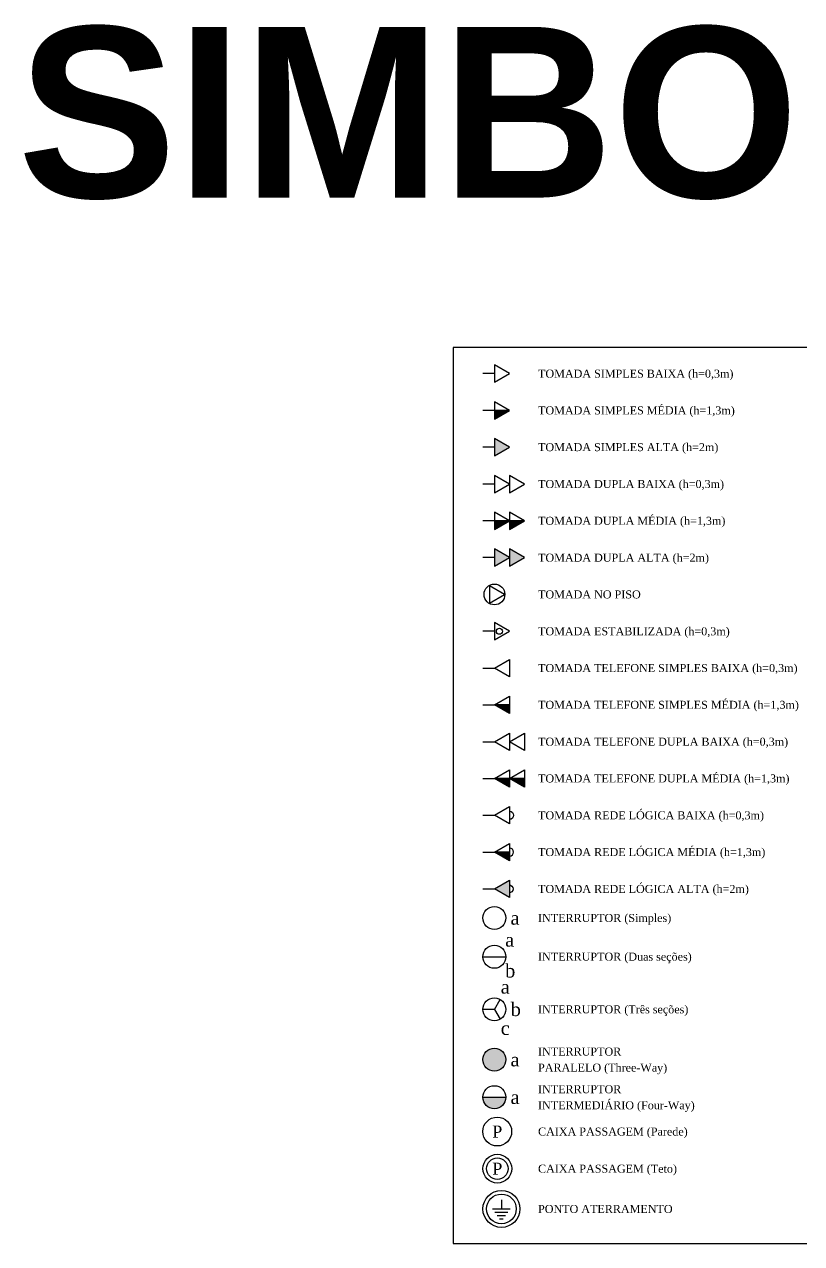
# Model space of a CAD drawing. Extents: x -8832 to -1466, y -5142 to -2323.
# Drawn here: x -8832 to -8149, y -3394 to -2323 of the extents above; entities that cross this region are included whole.
import ezdxf
from ezdxf.enums import TextEntityAlignment as Align

# ---------------------------------------------------------------- set-up
doc = ezdxf.new("R2010")
doc.units = 0
doc.header["$LTSCALE"] = 50
doc.header["$MEASUREMENT"] = 0
doc.layers.get('0').update_dxf_attribs({"linetype": 'CONTINUOUS'})
doc.layers.add('SIMBOLOGIA', color=1, linetype='CONTINUOUS')
doc.layers.add('TX-GM', color=3, linetype='CONTINUOUS')
doc.styles.add('JMS1', font='times.ttf')
doc.styles.add('JMS2', font='times.ttf')
doc.styles.add('SANSSERIFBOLD', font='sasb____.pfb')

# ---------------------------------------------------------------- blocks, each defined once
blk = doc.blocks.new('A$C7A1A14DC')
at = {"layer": 'SIMBOLOGIA'}
blk.add_line((0.097, 0), (0, 0), dxfattribs=at)
blk.add_lwpolyline([(0.222, 0), (0.097, 0.072), (0.097, -0.072)], close=True, dxfattribs=at)
at = {"layer": 'SIMBOLOGIA', "linetype": 'Continuous', "style": 'JMS1'}
blk.add_attdef('POT', text='', height=0.08, dxfattribs=at).set_placement((0.177, 0.11), align=Align.MIDDLE_LEFT)
blk.add_attdef('CIRC.', (0.177, -0.145), '', height=0.08, dxfattribs=at)
blk = doc.blocks.new('A$C04520402')
at = {"layer": 'SIMBOLOGIA', "linetype": 'Continuous'}
blk.add_hatch(color=256, dxfattribs=at).paths.add_polyline_path([(0.097, -0.072), (0.222, 0), (0.097, 0)])
at = {"layer": 'SIMBOLOGIA'}
blk.add_line((0.097, 0), (0, 0), dxfattribs=at)
at = {"layer": 'SIMBOLOGIA', "linetype": 'Continuous'}
blk.add_line((0.222, 0), (0.097, 0), dxfattribs=at)
at = {"layer": 'SIMBOLOGIA'}
blk.add_lwpolyline([(0.222, 0), (0.097, 0.072), (0.097, -0.072)], close=True, dxfattribs=at)
at = {"layer": 'SIMBOLOGIA', "linetype": 'Continuous', "style": 'JMS1'}
blk.add_attdef('POT', text='', height=0.08, dxfattribs=at).set_placement((0.177, 0.11), align=Align.MIDDLE_LEFT)
blk.add_attdef('CIRC.', (0.177, -0.145), '', height=0.08, dxfattribs=at)
blk = doc.blocks.new('A$C3018671F')
at = {"layer": 'SIMBOLOGIA'}
blk.add_hatch(color=256, dxfattribs=at).paths.add_polyline_path([(0.097, 0.072), (0.097, -0.072), (0.222, 0)])
blk.add_line((0.097, 0), (0, 0), dxfattribs=at)
blk.add_lwpolyline([(0.222, 0), (0.097, 0.072), (0.097, -0.072)], close=True, dxfattribs=at)
at = {"layer": 'SIMBOLOGIA', "linetype": 'Continuous', "style": 'JMS1'}
blk.add_attdef('POT', text='', height=0.08, dxfattribs=at).set_placement((0.177, 0.11), align=Align.MIDDLE_LEFT)
blk.add_attdef('CIRC.', (0.177, -0.145), '', height=0.08, dxfattribs=at)
blk = doc.blocks.new('A$C2AD67FED')
at = {"layer": 'SIMBOLOGIA', "linetype": 'Continuous'}
blk.add_circle((60, 0), 60, dxfattribs=at)
at = {"layer": 'SIMBOLOGIA', "linetype": 'Continuous', "style": 'JMS1'}
blk.add_attdef('CIRC.1', text='', height=70, dxfattribs=at).set_placement((143.7, 0), align=Align.MIDDLE_LEFT)
blk = doc.blocks.new('A$C046C75A3')
at = {"layer": 'SIMBOLOGIA', "linetype": 'Continuous'}
blk.add_hatch(color=256, dxfattribs=at).paths.add_polyline_path([(0, 0, 1), (120, 0)])
blk.add_line((0, 0), (120, 0), dxfattribs=at)
blk.add_circle((60, 0), 60, dxfattribs=at)
at = {"layer": 'SIMBOLOGIA', "linetype": 'Continuous', "style": 'JMS1'}
blk.add_attdef('CIRC.1', text='', height=70, dxfattribs=at).set_placement((143.7, 0), align=Align.MIDDLE_LEFT)
blk = doc.blocks.new('A$C03AD7B86')
at = {"linetype": 'Continuous'}
for radius in [60, 45]:
    blk.add_circle((0, 0), radius, dxfattribs=at)
at = {"linetype": 'Continuous', "style": 'JMS1'}
blk.add_text('P', height=50, dxfattribs=at).set_placement((0, 0), align=Align.MIDDLE_CENTER)
blk = doc.blocks.new('A$C4C972E47')
at = {"layer": 'SIMBOLOGIA', "linetype": 'Continuous'}
blk.add_circle((60, 0), 60, dxfattribs=at)
at = {"layer": 'SIMBOLOGIA', "linetype": 'Continuous', "style": 'JMS1'}
blk.add_text('P', height=50, dxfattribs=at).set_placement((60, 0), align=Align.MIDDLE_CENTER)
blk = doc.blocks.new('A$C70187CAC')
at = {"linetype": 'Continuous'}
for p, q in [((-0.0557, 0), (0.0557, 0)), ((0, 0.0563), (0, 0)), ((-0.041, -0.0203), (0.041, -0.0203)), ((-0.0262, -0.0405), (0.0262, -0.0405)), ((-0.0115, -0.0608), (0.0115, -0.0608))]:
    blk.add_line(p, q, dxfattribs=at)
for radius in [0.1155, 0.093]:
    blk.add_circle((0, 0), radius, dxfattribs=at)
blk = doc.blocks.new('A$C1CAD7E8E')
at = {"layer": 'SIMBOLOGIA'}
blk.add_line((0, -0.097), (0, 0), dxfattribs=at)
blk.add_lwpolyline([(0, -0.222), (0.072, -0.097), (-0.072, -0.097)], close=True, dxfattribs=at)
at = {"layer": 'SIMBOLOGIA', "linetype": 'Continuous'}
blk.add_circle((0, -0.138), 0.0253, dxfattribs=at)
at = {"layer": 'SIMBOLOGIA', "linetype": 'Continuous', "style": 'JMS1'}
blk.add_attdef('CIRC.', text='', height=0.08, dxfattribs=at).set_placement((-0.071, -0.199), align=Align.RIGHT)
blk.add_attdef('POT', text='', height=0.08, dxfattribs=at).set_placement((0, -0.263), align=Align.TOP_CENTER)
blk = doc.blocks.new('A$C09D210CD')
at = {"layer": 'SIMBOLOGIA', "linetype": 'Continuous'}
blk.add_line((0, 0), (120, 0), dxfattribs=at)
blk.add_circle((60, 0), 60, dxfattribs=at)
at = {"layer": 'SIMBOLOGIA', "linetype": 'Continuous', "style": 'JMS1'}
blk.add_attdef('CIRC.1', text='', height=70, dxfattribs=at).set_placement((116.1, 31.6), align=Align.BOTTOM_LEFT)
blk.add_attdef('CIRC.2', text='', height=70, dxfattribs=at).set_placement((116.1, -38.1), align=Align.TOP_LEFT)
blk = doc.blocks.new('A$C0844385A')
at = {"layer": 'SIMBOLOGIA'}
blk.add_lwpolyline([(62.6, 0), (-31.3, 54.2), (-31.3, -54.2)], close=True, dxfattribs=at)
blk.add_circle((0, 0), 65, dxfattribs=at)
at = {"layer": 'SIMBOLOGIA', "linetype": 'Continuous', "style": 'JMS1'}
blk.add_attdef('POT', text='', height=60, dxfattribs=at).set_placement((41.2, 82.4), align=Align.MIDDLE_LEFT)
blk.add_attdef('CIRC.', (41.2, -108.7), '', height=60, dxfattribs=at)
blk = doc.blocks.new('A$C2E1423AF')
at = {"layer": 'SIMBOLOGIA'}
for points in [[(72.6, 54.2), (72.6, -54.2), (166.4, 0)], [(166.4, 54.2), (166.4, -54.2), (260.3, 0)]]:
    blk.add_hatch(color=256, dxfattribs=at).paths.add_polyline_path(points)
blk.add_line((72.6, 0), (0, 0), dxfattribs=at)
for points in [[(166.4, 0), (72.6, 54.2), (72.6, -54.2)], [(260.3, 0), (166.4, 54.2), (166.4, -54.2)]]:
    blk.add_lwpolyline(points, close=True, dxfattribs=at)
at = {"layer": 'SIMBOLOGIA', "linetype": 'Continuous', "style": 'JMS1'}
blk.add_attdef('POT', text='', height=60, dxfattribs=at).set_placement((195.5, 82.4), align=Align.MIDDLE_LEFT)
blk.add_attdef('CIRC.', (86.3, -123.1), '', height=60, dxfattribs=at)
blk = doc.blocks.new('A$C23953070')
at = {"layer": 'SIMBOLOGIA', "linetype": 'Continuous'}
for points in [[(72.6, -54.2), (166.4, 0), (72.6, 0)], [(166.4, -54.2), (260.3, 0), (166.4, 0)]]:
    blk.add_hatch(color=256, dxfattribs=at).paths.add_polyline_path(points)
at = {"layer": 'SIMBOLOGIA'}
blk.add_line((72.6, 0), (0, 0), dxfattribs=at)
at = {"layer": 'SIMBOLOGIA', "linetype": 'Continuous'}
for p, q in [((166.4, 0), (72.6, 0)), ((260.3, 0), (166.4, 0))]:
    blk.add_line(p, q, dxfattribs=at)
at = {"layer": 'SIMBOLOGIA'}
for points in [[(166.4, 0), (72.6, 54.2), (72.6, -54.2)], [(260.3, 0), (166.4, 54.2), (166.4, -54.2)]]:
    blk.add_lwpolyline(points, close=True, dxfattribs=at)
at = {"layer": 'SIMBOLOGIA', "linetype": 'Continuous', "style": 'JMS1'}
blk.add_attdef('POT', text='', height=60, dxfattribs=at).set_placement((195.5, 82.4), align=Align.MIDDLE_LEFT)
blk.add_attdef('CIRC.', (86.3, -123.1), '', height=60, dxfattribs=at)
blk = doc.blocks.new('A$C6A1A07AC')
at = {"layer": 'SIMBOLOGIA'}
blk.add_line((72.6, 0), (0, 0), dxfattribs=at)
for points in [[(166.4, 0), (72.6, 54.2), (72.6, -54.2)], [(260.3, 0), (166.4, 54.2), (166.4, -54.2)]]:
    blk.add_lwpolyline(points, close=True, dxfattribs=at)
at = {"layer": 'SIMBOLOGIA', "linetype": 'Continuous', "style": 'JMS1'}
blk.add_attdef('POT', text='', height=60, dxfattribs=at).set_placement((195.5, 82.4), align=Align.MIDDLE_LEFT)
blk.add_attdef('CIRC.', (86.3, -123.1), '', height=60, dxfattribs=at)
blk = doc.blocks.new('A$C57CA5F4A')
at = {"layer": 'SIMBOLOGIA', "linetype": 'Continuous'}
blk.add_hatch(color=256, dxfattribs=at).paths.add_polyline_path([(0.222, -0.072), (0.222, 0), (0.097, 0)])
at = {"layer": 'SIMBOLOGIA'}
blk.add_line((0, 0), (0.097, 0), dxfattribs=at)
at = {"layer": 'SIMBOLOGIA', "linetype": 'Continuous'}
blk.add_line((0.222, 0), (0.097, 0), dxfattribs=at)
at = {"layer": 'SIMBOLOGIA'}
blk.add_lwpolyline([(0.097, 0), (0.222, 0.072), (0.222, -0.072)], close=True, dxfattribs=at)
blk = doc.blocks.new('A$C5E7A017F')
at = {"layer": 'SIMBOLOGIA', "linetype": 'Continuous'}
blk.add_hatch(color=256, dxfattribs=at).paths.add_polyline_path([(0.222, -0.072), (0.222, 0), (0.097, 0)])
at = {"layer": 'SIMBOLOGIA'}
blk.add_line((0, 0), (0.097, 0), dxfattribs=at)
at = {"layer": 'SIMBOLOGIA', "linetype": 'Continuous'}
blk.add_line((0.222, 0), (0.097, 0), dxfattribs=at)
at = {"layer": 'SIMBOLOGIA'}
blk.add_lwpolyline([(0.097, 0), (0.222, 0.072), (0.222, -0.072)], close=True, dxfattribs=at)
at = {"layer": 'SIMBOLOGIA', "linetype": 'Continuous'}
blk.add_arc((0.222, 0), 0.0335, 270, 90, dxfattribs=at)
blk = doc.blocks.new('A$C0BF17BE3')
at = {"layer": 'SIMBOLOGIA', "linetype": 'Continuous'}
blk.add_hatch(color=256, dxfattribs=at).paths.add_polyline_path([(-0.097, 0), (-0.222, 0.072), (-0.222, -0.072)])
at = {"layer": 'SIMBOLOGIA'}
blk.add_line((0, 0), (-0.097, 0), dxfattribs=at)
blk.add_lwpolyline([(-0.097, 0), (-0.222, 0.072), (-0.222, -0.072)], close=True, dxfattribs=at)
at = {"layer": 'SIMBOLOGIA', "linetype": 'Continuous'}
blk.add_arc((-0.218, 0), 0.0335, 90, 270, dxfattribs=at)
blk = doc.blocks.new('A$C5F2E4564')
at = {"layer": 'SIMBOLOGIA'}
blk.add_line((0, 0), (-0.097, 0), dxfattribs=at)
blk.add_lwpolyline([(-0.097, 0), (-0.222, 0.072), (-0.222, -0.072)], close=True, dxfattribs=at)
at = {"layer": 'SIMBOLOGIA', "linetype": 'Continuous'}
blk.add_arc((-0.222, 0), 0.0335, 90, 270, dxfattribs=at)
blk = doc.blocks.new('A$C7967052A')
at = {"layer": 'SIMBOLOGIA'}
blk.add_line((0, 0), (-0.097, 0), dxfattribs=at)
blk.add_lwpolyline([(-0.097, 0), (-0.222, 0.072), (-0.222, -0.072)], close=True, dxfattribs=at)
blk = doc.blocks.new('A$C7001172B')
at = {"layer": 'SIMBOLOGIA', "linetype": 'Continuous'}
blk.add_hatch(color=256, dxfattribs=at).paths.add_polyline_path([(0, 0, 1), (120, 0, 1)])
blk.add_circle((60, 0), 60, dxfattribs=at)
at = {"layer": 'SIMBOLOGIA', "linetype": 'Continuous', "style": 'JMS1'}
blk.add_attdef('CIRC.1', text='', height=70, dxfattribs=at).set_placement((143.7, 0), align=Align.MIDDLE_LEFT)
blk = doc.blocks.new('A$C07894F55')
at = {"layer": 'SIMBOLOGIA', "linetype": 'Continuous'}
for q in [(108.4, 62.1), (0, 0), (108.4, -62.1)]:
    blk.add_line((72, 0), q, dxfattribs=at)
blk.add_ellipse((72, 0), major_axis=(-72, 0), ratio=1, start_param=3.141593, end_param=9.424778, dxfattribs=at)
at = {"layer": 'SIMBOLOGIA', "linetype": 'Continuous', "style": 'JMS1', "width": 1}
blk.add_attdef('CIRC.1', text='', height=84, dxfattribs=at).set_placement((111.2, 73.2), align=Align.BOTTOM_LEFT)
blk.add_attdef('CIRC.2', text='', height=84, dxfattribs=at).set_placement((174, 0), align=Align.MIDDLE_LEFT)
blk.add_attdef('CIRC.3', text='', height=84, dxfattribs=at).set_placement((111.2, -76), align=Align.TOP_LEFT)
blk = doc.blocks.new('A$C1C607F6D')
at = {"layer": 'SIMBOLOGIA'}
blk.add_line((0, 0), (72.6, 0), dxfattribs=at)
for points in [[(72.6, 0), (166.4, 54.2), (166.4, -54.2)], [(166.4, 0), (260.3, 54.2), (260.3, -54.2)]]:
    blk.add_lwpolyline(points, close=True, dxfattribs=at)
blk = doc.blocks.new('A$C183B7FAC')
at = {"layer": 'SIMBOLOGIA', "linetype": 'Continuous'}
for points in [[(166.4, -54.2), (166.4, 0), (72.6, 0)], [(260.3, -54.2), (260.3, 0), (166.4, 0)]]:
    blk.add_hatch(color=256, dxfattribs=at).paths.add_polyline_path(points)
at = {"layer": 'SIMBOLOGIA'}
blk.add_line((0, 0), (72.6, 0), dxfattribs=at)
at = {"layer": 'SIMBOLOGIA', "linetype": 'Continuous'}
for p, q in [((166.4, 0), (72.6, 0)), ((260.3, 0), (166.4, 0))]:
    blk.add_line(p, q, dxfattribs=at)
at = {"layer": 'SIMBOLOGIA'}
for points in [[(72.6, 0), (166.4, 54.2), (166.4, -54.2)], [(166.4, 0), (260.3, 54.2), (260.3, -54.2)]]:
    blk.add_lwpolyline(points, close=True, dxfattribs=at)

msp = doc.modelspace()

# ---------------------------------------------------------------- linework, layer by layer
msp.add_lwpolyline([(-8455.5, -3394.3), (-7471.1, -3394.3), (-7471.1, -2606.8), (-8455.5, -2606.8)], close=True)

# ---------------------------------------------------------------- block references
at = {"color": 1, "linetype": 'Continuous', "xscale": 105.46875, "yscale": 105.46875, "zscale": 105.46875}
for name, p in [('A$C7A1A14DC', (-8429.3, -2629.8)), ('A$C04520402', (-8429.3, -2662.1)), ('A$C3018671F', (-8429.3, -2694.4))]:
    msp.add_blockref(name, p, dxfattribs=at)
at = {"color": 1, "xscale": 0.140625, "yscale": 0.140625, "zscale": 0.140625}
for name, p in [('A$C6A1A07AC', (-8429.3, -2726.8)), ('A$C23953070', (-8429.3, -2759.1)), ('A$C2E1423AF', (-8429.3, -2791.5)), ('A$C0844385A', (-8419.1, -2823.8))]:
    msp.add_blockref(name, p, dxfattribs=at)
at = {"color": 1, "linetype": 'Continuous', "xscale": 105.46875, "yscale": 105.46875, "zscale": 105.46875, "rotation": 90}
msp.add_blockref('A$C1CAD7E8E', (-8429.3, -2856.2), dxfattribs=at)
at = {"linetype": 'Continuous'}
for name, p, xscale, yscale, zscale in [('A$C7967052A', (-8429.3, -2888.5), -105.46875, 105.46875, 105.4687499999999), ('A$C57CA5F4A', (-8429.3, -2920.8), 105.46875, 105.46875, 105.46875), ('A$C5F2E4564', (-8429.3, -3017.9), -105.46875, 105.46875, 105.4687499999999), ('A$C5E7A017F', (-8429.3, -3050.2), 105.46875, 105.46875, 105.46875), ('A$C0BF17BE3', (-8429.3, -3082.6), -105.46875, 105.46875, 105.4687499999999), ('A$C4C972E47', (-8429.3, -3295.8), 0.2109375000327418, 0.2109375, 0.2109375)]:
    msp.add_blockref(name, p, dxfattribs=dict(at, xscale=xscale, yscale=yscale, zscale=zscale))
at = {"xscale": 0.140625, "yscale": 0.140625, "zscale": 0.140625}
for name, p in [('A$C1C607F6D', (-8429.3, -2953.2)), ('A$C183B7FAC', (-8429.3, -2985.5))]:
    msp.add_blockref(name, p, dxfattribs=at)
at = {"layer": 'SIMBOLOGIA', "linetype": 'Continuous'}
ref = msp.add_blockref('A$C2AD67FED', (-8429.3, -3108.1), dxfattribs=dict(at, xscale=0.1687500000916771, yscale=0.1687499983236194, zscale=0.16875))
ref.add_attrib('CIRC.1', 'a', dxfattribs={"layer": '0', "linetype": 'Continuous', "height": 11.8, "style": 'JMS1'}).set_placement((-8405, -3108.1), align=Align.MIDDLE_LEFT)
ref = msp.add_blockref('A$C09D210CD', (-8429.3, -3142.2), dxfattribs=dict(at, xscale=0.1687500000916771, yscale=0.1687499983236194, zscale=0.16875))
ref.add_attrib('CIRC.1', 'a', dxfattribs={"layer": '0', "linetype": 'Continuous', "height": 11.8, "style": 'JMS1'}).set_placement((-8409.7, -3136.8), align=Align.BOTTOM_LEFT)
ref.add_attrib('CIRC.2', 'b', dxfattribs={"layer": '0', "linetype": 'Continuous', "height": 11.8, "style": 'JMS1'}).set_placement((-8409.7, -3148.6), align=Align.TOP_LEFT)
at = {"layer": 'SIMBOLOGIA'}
ref = msp.add_blockref('A$C07894F55', (-8429.3, -3188.4), dxfattribs=dict(at, xscale=0.140625, yscale=0.140625, zscale=0.140625))
ref.add_attrib('CIRC.1', 'a', dxfattribs={"layer": '0', "linetype": 'Continuous', "height": 11.8, "style": 'JMS1', "width": 1}).set_placement((-8413.6, -3178.1), align=Align.BOTTOM_LEFT)
ref.add_attrib('CIRC.2', 'b', dxfattribs={"layer": '0', "linetype": 'Continuous', "height": 11.8, "style": 'JMS1', "width": 1}).set_placement((-8404.8, -3188.4), align=Align.MIDDLE_LEFT)
ref.add_attrib('CIRC.3', 'c', dxfattribs={"layer": '0', "linetype": 'Continuous', "height": 11.8, "style": 'JMS1', "width": 1}).set_placement((-8413.6, -3199.1), align=Align.TOP_LEFT)
at = {"layer": 'SIMBOLOGIA', "linetype": 'Continuous'}
ref = msp.add_blockref('A$C7001172B', (-8429.3, -3232.6), dxfattribs=dict(at, xscale=0.1687500000916771, yscale=0.1687499983236194, zscale=0.16875))
ref.add_attrib('CIRC.1', 'a', dxfattribs={"layer": '0', "linetype": 'Continuous', "height": 11.8, "style": 'JMS1'}).set_placement((-8405, -3232.6), align=Align.MIDDLE_LEFT)
ref = msp.add_blockref('A$C046C75A3', (-8429.3, -3265.6), dxfattribs=dict(at, xscale=0.1687500000916771, yscale=0.1687499983236194, zscale=0.16875))
ref.add_attrib('CIRC.1', 'a', dxfattribs={"layer": '0', "linetype": 'Continuous', "height": 11.8, "style": 'JMS1'}).set_placement((-8405, -3265.6), align=Align.MIDDLE_LEFT)
for name, p, xscale, yscale, zscale in [('A$C03AD7B86', (-8416.6, -3328.4), 0.2109375000327418, 0.2109375, 0.2109375), ('A$C70187CAC', (-8413, -3363.8), 140.625, 140.625, 140.625)]:
    msp.add_blockref(name, p, dxfattribs=dict(at, xscale=xscale, yscale=yscale, zscale=zscale))

# ---------------------------------------------------------------- texts
at = {"color": 1, "linetype": 'Continuous', "style": 'JMS2'}
for s, p in [('TOMADA SIMPLES BAIXA (h=0,3m)', (-8380.8, -2629.8)), ('TOMADA SIMPLES MÉDIA (h=1,3m)', (-8380.8, -2662.1)), ('TOMADA SIMPLES ALTA (h=2m)', (-8380.8, -2694.4)), ('TOMADA DUPLA BAIXA (h=0,3m)', (-8380.8, -2726.8)), ('TOMADA DUPLA MÉDIA (h=1,3m)', (-8380.8, -2759.1)), ('TOMADA DUPLA ALTA (h=2m)', (-8380.8, -2791.5)), ('TOMADA NO PISO', (-8380.8, -2823.8)), ('TOMADA ESTABILIZADA (h=0,3m)', (-8380.8, -2856.2))]:
    msp.add_text(s, height=7.031, dxfattribs=at).set_placement(p, align=Align.MIDDLE_LEFT)
at = {"linetype": 'Continuous', "style": 'JMS2'}
for s, p in [('TOMADA TELEFONE SIMPLES BAIXA (h=0,3m)', (-8380.8, -2888.5)), ('TOMADA TELEFONE SIMPLES MÉDIA (h=1,3m)', (-8380.8, -2920.8)), ('TOMADA TELEFONE DUPLA BAIXA (h=0,3m)', (-8380.8, -2953.2)), ('TOMADA TELEFONE DUPLA MÉDIA (h=1,3m)', (-8380.8, -2985.5)), ('TOMADA REDE LÓGICA BAIXA (h=0,3m)', (-8380.8, -3017.9)), ('TOMADA REDE LÓGICA MÉDIA (h=1,3m)', (-8380.8, -3050.2)), ('TOMADA REDE LÓGICA ALTA (h=2m)', (-8380.8, -3082.6)), ('INTERRUPTOR (Simples)', (-8380.8, -3108.1)), ('INTERRUPTOR (Duas seções)', (-8380.8, -3142.1)), ('INTERRUPTOR (Três seções)', (-8380.8, -3188.4)), ('INTERRUPTOR', (-8380.8, -3225.5)), ('PARALELO (Three-Way)', (-8380.8, -3239.6)), ('INTERRUPTOR', (-8380.8, -3258.6)), ('INTERMEDIÁRIO (Four-Way)', (-8380.8, -3272.7)), ('CAIXA PASSAGEM (Parede)', (-8380.8, -3295.8)), ('CAIXA PASSAGEM (Teto)', (-8380.8, -3328.4)), ('PONTO ATERRAMENTO', (-8380.8, -3363.8))]:
    msp.add_text(s, height=7.031, dxfattribs=at).set_placement(p, align=Align.MIDDLE_LEFT)
at = {"layer": 'TX-GM', "style": 'SANSSERIFBOLD'}
msp.add_text('SIMBOLOGIA', height=150, dxfattribs=at).set_placement((-8838.3, -2475.1))

doc.saveas('drawing.dxf')
